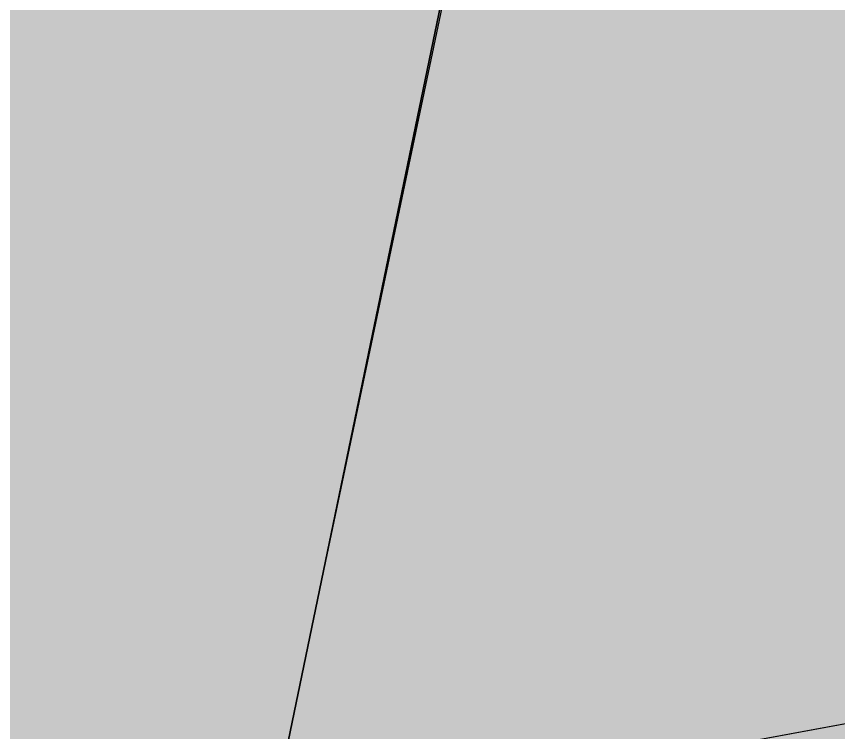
# Model space of a CAD drawing. Header units: metres. Extents: x 394605 to 1395358, y 4171135 to 6406139.
# Drawn here: x 1394119.1 to 1394157.47, y 4172287.97 to 4172321.38 of the extents above; entities that cross this region are included whole.
import ezdxf

# ---------------------------------------------------------------- set-up
doc = ezdxf.new("R2010")
doc.units = ezdxf.units.M
doc.header["$LTSCALE"] = 2
doc.linetypes.add('CONTINU', pattern=[0])
doc.layers.add('EBC', color=7, linetype='CONTINU', true_color=0xeaddbe)
for name, color, linetype in [('P-Assiette', 14, 'Continuous'), ('P-COMPO LEGENDE', 7, 'Continuous'), ('T-CADASTRE', 6, 'Continuous'), ('T-SECTION AW', 2, 'Continuous')]:
    doc.layers.add(name, color=color, linetype=linetype)

msp = doc.modelspace()

# ---------------------------------------------------------------- hatches: boundary and pattern name
at = {"layer": 'EBC', "lineweight": 40, "true_color": 0xb5da90}
h = msp.add_hatch(dxfattribs=at)
h.set_pattern_fill('EB-CLAS', color=71, scale=2, style=0)
h.set_pattern_definition([(0, (0, 0), (0, 20), []), (90, (0, 0), (-20, 1e-15), []), (0, (7.071, -2.929), (0, 20), [5.8578644, -14.1421356]), (0, (7.071, 2.929), (0, 20), [5.8578664, -14.1421356]), (90, (2.929, -12.929), (-20, 1e-15), [5.8578664, -14.1421356]), (90, (-2.929, 7.071), (-20, 1e-15), [5.8578644, -14.1421356]), (45, (2.929, -7.071), (-9.999999983, 9.999999983), [5.8578644, -22.4264536]), (45, (-7.071, 2.929), (-9.999999983, 9.999999983), [5.8578644, -22.4264536]), (315, (-7.071, -2.929), (9.999999983, 9.999999983), [5.8578644, -22.4264536]), (315, (2.929, 7.071), (9.999999983, 9.999999983), [5.8578644, -22.4264536]), (315, (12.929, -2.929), (9.999999983, 9.999999983), [5.8578644, -22.4264536]), (45, (2.929, 12.929), (-9.999999983, 9.999999983), [5.8578644, -22.4264536])])
h.paths.add_polyline_path([(1393962.6, 4172302.144), (1393986.928, 4172306.901), (1393992.409, 4172298.585), (1394453.852, 4172383.199), (1394478.186, 4172379.705), (1394391.77, 4172215.99), (1394345.807, 4172240.903), (1394314.67, 4172182.95), (1394303.76, 4172162.89), (1394292.3, 4172142.5), (1394337.58, 4172120.11), (1394340.4, 4172118.71), (1394273.5, 4171988.045), (1393838.449, 4172033.85), (1393871.535, 4172243.46)])
at = {"layer": 'P-COMPO LEGENDE', "ltscale": 0.5}
h = msp.add_hatch(color=71, dxfattribs=at)
h.dxf.hatch_style = 1
edge = h.paths.add_edge_path()
edge.add_line((1394271.458, 4172484.813), (1394342.981, 4172528.82))
edge.add_line((1394342.981, 4172528.82), (1394368.471, 4172529.2))
edge.add_line((1394368.471, 4172529.2), (1394396.022, 4172465.755))
edge.add_line((1394396.022, 4172465.755), (1394422.854, 4172421.749))
edge.add_line((1394422.854, 4172421.749), (1394436.32, 4172390.646))
edge.add_line((1394436.32, 4172390.646), (1394395.138, 4172382.696))
edge.add_line((1394395.138, 4172382.696), (1394387.426, 4172401.097))
edge.add_line((1394387.426, 4172401.097), (1394359.542, 4172446.827))
edge.add_line((1394359.542, 4172446.827), (1394344.102, 4172482.382))
edge.add_line((1394344.102, 4172482.382), (1394314.264, 4172464.188))
edge.add_line((1394314.264, 4172464.188), (1394317.081, 4172449.917))
edge.add_arc((1394261.745, 4172435.988), 57.063, -2.5075, 14.1295, ccw=False)
edge.add_arc((1394290.888, 4172391.11), 50.721, 13.7791, 56.6762, ccw=False)
edge.add_line((1394340.15, 4172403.19), (1394345.572, 4172374.844))
edge.add_line((1394345.572, 4172374.844), (1394354.681, 4172324.558))
edge.add_line((1394354.681, 4172324.558), (1394038.406, 4172266.388))
edge.add_line((1394038.406, 4172266.388), (1393992.409, 4172298.585))
edge.add_line((1393992.409, 4172298.585), (1393986.626, 4172306.84))
edge.add_line((1393986.626, 4172306.84), (1394112.594, 4172331.1))
edge.add_line((1394112.594, 4172331.1), (1394134.846, 4172327.752))
edge.add_line((1394134.846, 4172327.752), (1394140.126, 4172327.839))
edge.add_line((1394140.126, 4172327.839), (1394306.76, 4172358.544))
edge.add_line((1394306.76, 4172358.544), (1394300.263, 4172393.297))
edge.add_line((1394300.263, 4172393.297), (1394286.206, 4172410.122))
edge.add_line((1394286.206, 4172410.122), (1394279.992, 4172441.591))
edge.add_line((1394279.992, 4172441.591), (1394271.458, 4172484.813))

# ---------------------------------------------------------------- linework, layer by layer
at = {"layer": 'P-Assiette', "color": 0, "const_width": 0.05, "flags": 128}
msp.add_lwpolyline([(1394038.406, 4172266.388), (1394321.2, 4172318.498), (1394323.196, 4172318.857), (1394466.83, 4172344.864)], dxfattribs=at)
at = {"layer": 'T-CADASTRE', "flags": 128}
msp.add_lwpolyline([(1394142.006, 4172336.32), (1394133.466, 4172295.669)], dxfattribs=at)
at = {"layer": 'T-SECTION AW', "color": 45, "flags": 128}
for points in [[(1394312.21, 4172367.88), (1394325.84, 4172370.16), (1394325.59, 4172369.52), (1394262.7, 4172210.19), (1394128.92, 4171874.17), (1394109.45, 4171876.86), (1394048.92, 4171887.66), (1394141.84, 4172336.08), (1394141.94, 4172336.61), (1394312.21, 4172367.88)], [(1394039.15, 4172317.37), (1394067.06, 4172322.55), (1394141.94, 4172336.61), (1394141.84, 4172336.08), (1394048.92, 4171887.66), (1394008.18, 4171894.78), (1394039.15, 4172317.37)]]:
    msp.add_lwpolyline(points, close=True, dxfattribs=at)

doc.saveas('drawing.dxf')
